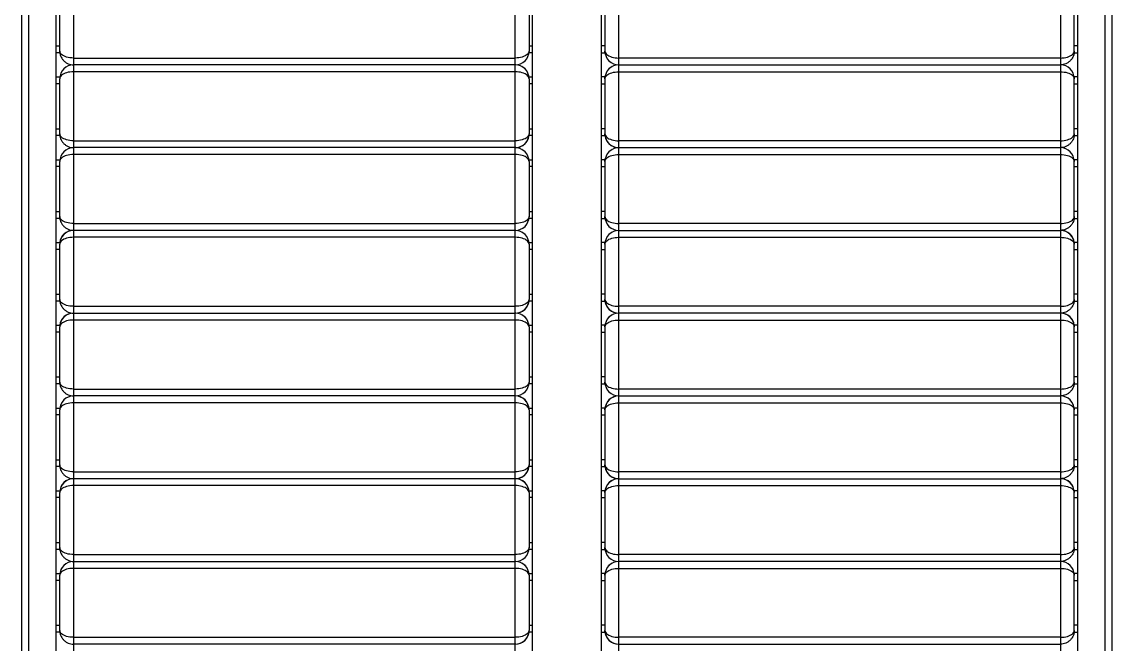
# Model space of a CAD drawing. Header units: millimetres. Extents: x 0 to 5541, y 0 to 5940.
# Drawn here: x 1201 to 2781, y 2102 to 3005 of the extents above; entities that cross this region are included whole.
import ezdxf

# ---------------------------------------------------------------- set-up
doc = ezdxf.new("R2010")
doc.units = ezdxf.units.MM
doc.linetypes.add('SLD-Solid', pattern=[0])

msp = doc.modelspace()

# ---------------------------------------------------------------- linework, layer by layer
at = {"color": 7, "linetype": 'SLD-Solid', "lineweight": 25}
for p, q in [((1201.236, 1187.458), (1201.236, 3892.457)), ((1251.236, 1197.457), (1251.236, 3892.457)), ((2731.236, 1197.457), (2731.236, 3892.457)), ((2781.236, 1187.458), (2781.236, 3892.457)), ((1941.236, 1197.457), (1941.236, 3812.457)), ((2041.236, 1197.457), (2041.236, 3812.457)), ((1276.236, 3052.458), (1276.236, 2952.457)), ((1916.236, 2952.457), (1916.236, 3052.458)), ((2066.236, 2952.457), (2066.236, 3052.458)), ((2706.236, 3052.458), (2706.236, 2952.457)), ((1256.236, 2962.457), (1256.236, 3042.457)), ((1936.236, 3042.457), (1936.236, 2962.457)), ((2046.236, 3042.457), (2046.236, 2962.457)), ((2726.236, 2962.457), (2726.236, 3042.457)), ((1256.236, 2959.957), (1251.236, 2959.957)), ((1936.236, 2959.957), (1936.236, 2962.457)), ((1941.236, 2959.957), (1936.236, 2959.957)), ((2041.236, 2959.957), (2046.236, 2959.957)), ((2046.236, 2959.957), (2046.236, 2962.457)), ((2726.236, 2959.957), (2731.236, 2959.957)), ((1276.236, 2952.457), (1276.236, 2942.457)), ((1276.236, 2952.457), (1916.236, 2952.457)), ((1916.236, 2942.457), (1276.236, 2942.457)), ((1276.236, 2942.457), (1276.236, 2932.457)), ((1916.236, 2942.457), (1916.236, 2952.457)), ((1916.236, 2932.457), (1916.236, 2942.457)), ((1917.022, 2942.443), (1916.285, 2942.457)), ((2065.45, 2942.443), (2066.187, 2942.457)), ((2706.236, 2952.457), (2066.236, 2952.457)), ((2066.236, 2942.457), (2066.236, 2952.457)), ((2066.236, 2942.457), (2706.236, 2942.457)), ((2066.236, 2932.457), (2066.236, 2942.457)), ((2706.236, 2952.457), (2706.236, 2942.457)), ((2706.236, 2942.457), (2706.236, 2932.457)), ((1251.236, 2924.957), (1256.236, 2924.957)), ((1256.236, 2924.957), (1256.236, 2923.029)), ((1276.236, 2932.457), (1276.236, 2832.457)), ((1916.236, 2932.457), (1276.236, 2932.457)), ((1916.236, 2832.457), (1916.236, 2932.457)), ((1936.236, 2923.027), (1936.236, 2924.957)), ((1936.236, 2924.957), (1941.236, 2924.957)), ((2046.236, 2924.957), (2041.236, 2924.957)), ((2046.236, 2923.027), (2046.236, 2924.957)), ((2066.236, 2932.457), (2706.236, 2932.457)), ((2066.236, 2832.457), (2066.236, 2932.457)), ((2706.236, 2932.457), (2706.236, 2832.457)), ((2726.236, 2924.957), (2726.236, 2923.029)), ((2731.236, 2924.957), (2726.236, 2924.957)), ((1256.236, 2842.457), (1256.236, 2922.457)), ((1936.236, 2922.457), (1936.236, 2842.457)), ((2046.236, 2922.457), (2046.236, 2842.457)), ((2726.236, 2842.457), (2726.236, 2922.457)), ((1256.236, 2839.957), (1251.236, 2839.957)), ((1276.236, 2832.457), (1276.236, 2822.457)), ((1276.236, 2832.457), (1916.236, 2832.457)), ((1916.236, 2822.457), (1916.236, 2832.457)), ((1936.236, 2839.957), (1936.236, 2842.457)), ((1941.236, 2839.957), (1936.236, 2839.957)), ((2041.236, 2839.957), (2046.236, 2839.957)), ((2046.236, 2839.957), (2046.236, 2842.457)), ((2706.236, 2832.457), (2066.236, 2832.457)), ((2066.236, 2822.457), (2066.236, 2832.457)), ((2706.236, 2832.457), (2706.236, 2822.457)), ((2726.236, 2839.957), (2731.236, 2839.957)), ((1916.236, 2822.457), (1276.236, 2822.457)), ((1276.236, 2822.457), (1276.236, 2812.457)), ((1276.236, 2812.457), (1276.236, 2712.457)), ((1916.236, 2812.457), (1276.236, 2812.457)), ((1916.236, 2812.457), (1916.236, 2822.457)), ((1916.236, 2712.457), (1916.236, 2812.457)), ((1917.022, 2822.442), (1916.285, 2822.457)), ((2065.45, 2822.442), (2066.187, 2822.457)), ((2066.236, 2822.457), (2706.236, 2822.457)), ((2066.236, 2812.457), (2066.236, 2822.457)), ((2066.236, 2812.457), (2706.236, 2812.457)), ((2066.236, 2712.457), (2066.236, 2812.457)), ((2706.236, 2822.457), (2706.236, 2812.457)), ((2706.236, 2812.457), (2706.236, 2712.457)), ((1251.236, 2804.957), (1256.236, 2804.957)), ((1256.236, 2804.957), (1256.236, 2803.029)), ((1256.236, 2722.457), (1256.236, 2802.458)), ((1936.236, 2803.027), (1936.236, 2804.957)), ((1936.236, 2804.957), (1941.236, 2804.957)), ((1936.236, 2802.458), (1936.236, 2722.457)), ((2046.236, 2804.957), (2041.236, 2804.957)), ((2046.236, 2803.027), (2046.236, 2804.957)), ((2046.236, 2802.458), (2046.236, 2722.457)), ((2726.236, 2804.957), (2726.236, 2803.029)), ((2731.236, 2804.957), (2726.236, 2804.957)), ((2726.236, 2722.457), (2726.236, 2802.458)), ((1256.236, 2719.957), (1251.236, 2719.957)), ((1936.236, 2719.957), (1936.236, 2722.457)), ((1941.236, 2719.957), (1936.236, 2719.957)), ((2041.236, 2719.957), (2046.236, 2719.957)), ((2046.236, 2719.957), (2046.236, 2722.457)), ((2726.236, 2719.957), (2731.236, 2719.957)), ((1276.236, 2712.457), (1276.236, 2702.457)), ((1276.236, 2712.457), (1916.236, 2712.457)), ((1916.236, 2702.457), (1276.236, 2702.457)), ((1276.236, 2702.457), (1276.236, 2692.457)), ((1916.236, 2702.457), (1916.236, 2712.457)), ((1916.236, 2692.457), (1916.236, 2702.457)), ((1917.022, 2702.442), (1916.285, 2702.457)), ((2065.45, 2702.442), (2066.187, 2702.457)), ((2706.236, 2712.457), (2066.236, 2712.457)), ((2066.236, 2702.457), (2066.236, 2712.457)), ((2066.236, 2702.457), (2706.236, 2702.457)), ((2066.236, 2692.457), (2066.236, 2702.457)), ((2706.236, 2712.457), (2706.236, 2702.457)), ((2706.236, 2702.457), (2706.236, 2692.457)), ((1276.236, 2692.457), (1276.236, 2592.457)), ((1916.236, 2692.457), (1276.236, 2692.457)), ((1916.236, 2592.457), (1916.236, 2692.457)), ((2066.236, 2692.457), (2706.236, 2692.457)), ((2066.236, 2592.457), (2066.236, 2692.457)), ((2706.236, 2692.457), (2706.236, 2592.457)), ((1251.236, 2684.957), (1256.236, 2684.957)), ((1256.236, 2684.957), (1256.236, 2683.029)), ((1256.236, 2602.457), (1256.236, 2682.457)), ((1936.236, 2683.027), (1936.236, 2684.957)), ((1936.236, 2684.957), (1941.236, 2684.957)), ((1936.236, 2682.457), (1936.236, 2602.457)), ((2046.236, 2684.957), (2041.236, 2684.957)), ((2046.236, 2683.027), (2046.236, 2684.957)), ((2046.236, 2682.457), (2046.236, 2602.457)), ((2726.236, 2684.957), (2726.236, 2683.029)), ((2731.236, 2684.957), (2726.236, 2684.957)), ((2726.236, 2602.457), (2726.236, 2682.457)), ((1256.236, 2599.957), (1251.236, 2599.957)), ((1276.236, 2592.457), (1276.236, 2582.457)), ((1276.236, 2592.457), (1916.236, 2592.457)), ((1916.236, 2582.457), (1916.236, 2592.457)), ((1936.236, 2599.957), (1936.236, 2602.457)), ((1941.236, 2599.957), (1936.236, 2599.957)), ((2041.236, 2599.957), (2046.236, 2599.957)), ((2046.236, 2599.957), (2046.236, 2602.457)), ((2706.236, 2592.457), (2066.236, 2592.457)), ((2066.236, 2582.457), (2066.236, 2592.457)), ((2706.236, 2592.457), (2706.236, 2582.457)), ((2726.236, 2599.957), (2731.236, 2599.957)), ((1276.236, 2582.457), (1276.236, 2572.457)), ((1276.236, 2582.457), (1916.236, 2582.457)), ((1916.236, 2572.457), (1916.236, 2582.457)), ((1917.022, 2582.442), (1916.285, 2582.457)), ((2065.45, 2582.442), (2066.187, 2582.457)), ((2706.236, 2582.457), (2066.236, 2582.457)), ((2066.236, 2572.457), (2066.236, 2582.457)), ((2706.236, 2582.457), (2706.236, 2572.457)), ((1251.236, 2564.957), (1256.236, 2564.957)), ((1256.236, 2564.957), (1256.236, 2563.029)), ((1256.236, 2482.457), (1256.236, 2562.457)), ((1276.236, 2572.457), (1276.236, 2472.457)), ((1916.236, 2572.457), (1276.236, 2572.457)), ((1916.236, 2472.457), (1916.236, 2572.457)), ((1936.236, 2563.027), (1936.236, 2564.957)), ((1936.236, 2564.957), (1941.236, 2564.957)), ((1936.236, 2562.457), (1936.236, 2482.457)), ((2046.236, 2564.957), (2041.236, 2564.957)), ((2046.236, 2563.027), (2046.236, 2564.957)), ((2046.236, 2562.457), (2046.236, 2482.457)), ((2066.236, 2572.457), (2706.236, 2572.457)), ((2066.236, 2472.457), (2066.236, 2572.457)), ((2706.236, 2572.457), (2706.236, 2472.457)), ((2726.236, 2564.957), (2726.236, 2563.029)), ((2731.236, 2564.957), (2726.236, 2564.957)), ((2726.236, 2482.457), (2726.236, 2562.457)), ((1936.236, 2479.957), (1936.236, 2482.457)), ((2046.236, 2479.957), (2046.236, 2482.457)), ((1256.236, 2479.957), (1251.236, 2479.957)), ((1276.236, 2472.457), (1276.236, 2462.457)), ((1276.236, 2472.457), (1916.236, 2472.457)), ((1916.236, 2462.457), (1916.236, 2472.457)), ((1941.236, 2479.957), (1936.236, 2479.957)), ((2041.236, 2479.957), (2046.236, 2479.957)), ((2706.236, 2472.457), (2066.236, 2472.457)), ((2066.236, 2462.457), (2066.236, 2472.457)), ((2706.236, 2472.457), (2706.236, 2462.457)), ((2726.236, 2479.957), (2731.236, 2479.957)), ((1916.236, 2462.457), (1276.236, 2462.457)), ((1276.236, 2462.457), (1276.236, 2452.457)), ((1276.236, 2452.457), (1276.236, 2352.457)), ((1916.236, 2452.457), (1276.236, 2452.457)), ((1916.236, 2452.457), (1916.236, 2462.457)), ((1916.236, 2352.457), (1916.236, 2452.457)), ((2066.236, 2462.457), (2706.236, 2462.457)), ((2066.236, 2452.457), (2066.236, 2462.457)), ((2066.236, 2452.457), (2706.236, 2452.457)), ((2066.236, 2352.457), (2066.236, 2452.457)), ((2706.236, 2462.457), (2706.236, 2452.457)), ((2706.236, 2452.457), (2706.236, 2352.457)), ((1251.236, 2444.957), (1256.236, 2444.957)), ((1256.236, 2444.957), (1256.236, 2443.029)), ((1256.236, 2362.457), (1256.236, 2442.457)), ((1936.236, 2443.027), (1936.236, 2444.957)), ((1936.236, 2444.957), (1941.236, 2444.957)), ((1936.236, 2442.457), (1936.236, 2362.457)), ((2046.236, 2444.957), (2041.236, 2444.957)), ((2046.236, 2443.027), (2046.236, 2444.957)), ((2046.236, 2442.457), (2046.236, 2362.457)), ((2726.236, 2444.957), (2726.236, 2443.029)), ((2731.236, 2444.957), (2726.236, 2444.957)), ((2726.236, 2362.457), (2726.236, 2442.457)), ((1256.236, 2359.957), (1251.236, 2359.957)), ((1936.236, 2359.957), (1936.236, 2362.457)), ((1941.236, 2359.957), (1936.236, 2359.957)), ((2041.236, 2359.957), (2046.236, 2359.957)), ((2046.236, 2359.957), (2046.236, 2362.457)), ((2726.236, 2359.957), (2731.236, 2359.957)), ((1276.236, 2352.457), (1276.236, 2342.457)), ((1276.236, 2352.457), (1916.236, 2352.457)), ((1916.236, 2342.457), (1276.236, 2342.457)), ((1276.236, 2342.457), (1276.236, 2332.457)), ((1916.236, 2342.457), (1916.236, 2352.457)), ((1916.236, 2332.457), (1916.236, 2342.457)), ((2706.236, 2352.457), (2066.236, 2352.457)), ((2066.236, 2342.457), (2066.236, 2352.457)), ((2066.236, 2342.457), (2706.236, 2342.457)), ((2066.236, 2332.457), (2066.236, 2342.457)), ((2706.236, 2352.457), (2706.236, 2342.457)), ((2706.236, 2342.457), (2706.236, 2332.457)), ((1251.236, 2324.957), (1256.236, 2324.957)), ((1256.236, 2324.957), (1256.236, 2323.029)), ((1276.236, 2332.457), (1276.236, 2232.457)), ((1916.236, 2332.457), (1276.236, 2332.457)), ((1916.236, 2232.457), (1916.236, 2332.457)), ((1936.236, 2323.027), (1936.236, 2324.957)), ((1936.236, 2324.957), (1941.236, 2324.957)), ((2046.236, 2324.957), (2041.236, 2324.957)), ((2046.236, 2323.027), (2046.236, 2324.957)), ((2066.236, 2332.457), (2706.236, 2332.457)), ((2066.236, 2232.457), (2066.236, 2332.457)), ((2706.236, 2332.457), (2706.236, 2232.457)), ((2726.236, 2324.957), (2726.236, 2323.029)), ((2731.236, 2324.957), (2726.236, 2324.957)), ((1256.236, 2242.457), (1256.236, 2322.457)), ((1936.236, 2322.457), (1936.236, 2242.457)), ((2046.236, 2322.457), (2046.236, 2242.457)), ((2726.236, 2242.457), (2726.236, 2322.457)), ((1256.236, 2239.958), (1251.236, 2239.958)), ((1276.236, 2232.457), (1276.236, 2222.457)), ((1276.236, 2232.457), (1916.236, 2232.457)), ((1916.236, 2222.457), (1916.236, 2232.457)), ((1936.236, 2239.958), (1936.236, 2242.457)), ((1941.236, 2239.958), (1936.236, 2239.958)), ((2041.236, 2239.958), (2046.236, 2239.958)), ((2046.236, 2239.958), (2046.236, 2242.457)), ((2706.236, 2232.457), (2066.236, 2232.457)), ((2066.236, 2222.457), (2066.236, 2232.457)), ((2706.236, 2232.457), (2706.236, 2222.457)), ((2726.236, 2239.958), (2731.236, 2239.958)), ((1276.236, 2222.457), (1276.236, 2212.457)), ((1276.236, 2222.457), (1916.236, 2222.457)), ((1276.236, 2212.457), (1276.236, 2112.457)), ((1916.236, 2212.457), (1276.236, 2212.457)), ((1916.236, 2212.457), (1916.236, 2222.457)), ((1916.236, 2112.457), (1916.236, 2212.457)), ((1917.022, 2222.442), (1916.285, 2222.457)), ((2065.45, 2222.442), (2066.187, 2222.457)), ((2706.236, 2222.457), (2066.236, 2222.457)), ((2066.236, 2212.457), (2066.236, 2222.457)), ((2066.236, 2212.457), (2706.236, 2212.457)), ((2066.236, 2112.457), (2066.236, 2212.457)), ((2706.236, 2222.457), (2706.236, 2212.457)), ((2706.236, 2212.457), (2706.236, 2112.457)), ((1251.236, 2204.957), (1256.236, 2204.957)), ((1256.236, 2204.957), (1256.236, 2203.029)), ((1256.236, 2122.457), (1256.236, 2202.457)), ((1936.236, 2203.027), (1936.236, 2204.957)), ((1936.236, 2204.957), (1941.236, 2204.957)), ((1936.236, 2202.457), (1936.236, 2122.457)), ((2046.236, 2204.957), (2041.236, 2204.957)), ((2046.236, 2203.027), (2046.236, 2204.957)), ((2046.236, 2202.457), (2046.236, 2122.457)), ((2726.236, 2204.957), (2726.236, 2203.029)), ((2731.236, 2204.957), (2726.236, 2204.957)), ((2726.236, 2122.457), (2726.236, 2202.457)), ((1256.236, 2119.957), (1251.236, 2119.957)), ((1936.236, 2119.957), (1936.236, 2122.457)), ((1941.236, 2119.957), (1936.236, 2119.957)), ((2041.236, 2119.957), (2046.236, 2119.957)), ((2046.236, 2119.957), (2046.236, 2122.457)), ((2726.236, 2119.957), (2731.236, 2119.957)), ((1276.236, 2112.457), (1276.236, 2102.457)), ((1276.236, 2112.457), (1916.236, 2112.457)), ((1916.236, 2102.457), (1276.236, 2102.457)), ((1276.236, 2102.457), (1276.236, 2092.457)), ((1916.236, 2102.457), (1916.236, 2112.457)), ((1916.236, 2092.457), (1916.236, 2102.457)), ((1917.022, 2102.442), (1916.285, 2102.457)), ((2065.45, 2102.442), (2066.187, 2102.457)), ((2706.236, 2112.457), (2066.236, 2112.457)), ((2066.236, 2102.457), (2066.236, 2112.457)), ((2066.236, 2102.457), (2706.236, 2102.457)), ((2066.236, 2092.457), (2066.236, 2102.457)), ((2706.236, 2112.457), (2706.236, 2102.457)), ((2706.236, 2102.457), (2706.236, 2092.457))]:
    msp.add_line(p, q, dxfattribs=at)
at = {"color": 8, "linetype": 'SLD-Solid', "lineweight": 25}
for p, q in [((1211.236, 1197.457), (1211.236, 3892.457)), ((2771.236, 1197.457), (2771.236, 3892.457)), ((1251.236, 2969.957), (1256.236, 2969.957)), ((1936.236, 2969.957), (1941.236, 2969.957)), ((2046.236, 2969.957), (2041.236, 2969.957)), ((2731.236, 2969.957), (2726.236, 2969.957)), ((1256.236, 2914.957), (1251.236, 2914.957)), ((1941.236, 2914.957), (1936.236, 2914.957)), ((2041.236, 2914.957), (2046.236, 2914.957)), ((2726.236, 2914.957), (2731.236, 2914.957)), ((1251.236, 2849.957), (1256.236, 2849.957)), ((1936.236, 2849.957), (1941.236, 2849.957)), ((2046.236, 2849.957), (2041.236, 2849.957)), ((2731.236, 2849.957), (2726.236, 2849.957)), ((1256.236, 2794.957), (1251.236, 2794.957)), ((1941.236, 2794.957), (1936.236, 2794.957)), ((2041.236, 2794.957), (2046.236, 2794.957)), ((2726.236, 2794.957), (2731.236, 2794.957)), ((1251.236, 2729.957), (1256.236, 2729.957)), ((1936.236, 2729.957), (1941.236, 2729.957)), ((2046.236, 2729.957), (2041.236, 2729.957)), ((2731.236, 2729.957), (2726.236, 2729.957)), ((1256.236, 2674.957), (1251.236, 2674.957)), ((1941.236, 2674.957), (1936.236, 2674.957)), ((2041.236, 2674.957), (2046.236, 2674.957)), ((2726.236, 2674.957), (2731.236, 2674.957)), ((1251.236, 2609.957), (1256.236, 2609.957)), ((1936.236, 2609.957), (1941.236, 2609.957)), ((2046.236, 2609.957), (2041.236, 2609.957)), ((2731.236, 2609.957), (2726.236, 2609.957)), ((1256.236, 2554.957), (1251.236, 2554.957)), ((1941.236, 2554.957), (1936.236, 2554.957)), ((2041.236, 2554.957), (2046.236, 2554.957)), ((2726.236, 2554.957), (2731.236, 2554.957)), ((1251.236, 2489.958), (1256.236, 2489.958)), ((1936.236, 2489.958), (1941.236, 2489.958)), ((2046.236, 2489.958), (2041.236, 2489.958)), ((2731.236, 2489.958), (2726.236, 2489.958)), ((1256.236, 2434.957), (1251.236, 2434.957)), ((1941.236, 2434.957), (1936.236, 2434.957)), ((2041.236, 2434.957), (2046.236, 2434.957)), ((2726.236, 2434.957), (2731.236, 2434.957)), ((1251.236, 2369.957), (1256.236, 2369.957)), ((1936.236, 2369.957), (1941.236, 2369.957)), ((2046.236, 2369.957), (2041.236, 2369.957)), ((2731.236, 2369.957), (2726.236, 2369.957)), ((1256.236, 2314.957), (1251.236, 2314.957)), ((1941.236, 2314.957), (1936.236, 2314.957)), ((2041.236, 2314.957), (2046.236, 2314.957)), ((2726.236, 2314.957), (2731.236, 2314.957)), ((1251.236, 2249.957), (1256.236, 2249.957)), ((1936.236, 2249.957), (1941.236, 2249.957)), ((2046.236, 2249.957), (2041.236, 2249.957)), ((2731.236, 2249.957), (2726.236, 2249.957)), ((1256.236, 2194.957), (1251.236, 2194.957)), ((1941.236, 2194.957), (1936.236, 2194.957)), ((2041.236, 2194.957), (2046.236, 2194.957)), ((2726.236, 2194.957), (2731.236, 2194.957)), ((1251.236, 2129.957), (1256.236, 2129.957)), ((1936.236, 2129.957), (1941.236, 2129.957)), ((2046.236, 2129.957), (2041.236, 2129.957)), ((2731.236, 2129.957), (2726.236, 2129.957))]:
    msp.add_line(p, q, dxfattribs=at)
at = {"color": 7, "linetype": 'SLD-Solid', "lineweight": 25, "flags": 128}
for points in [[(1276.236, 2952.457), (1273.626, 2952.543), (1271.06, 2952.798), (1268.582, 2953.219), (1266.236, 2953.797), (1264.061, 2954.524), (1262.094, 2955.386), (1260.369, 2956.37), (1258.916, 2957.457), (1257.759, 2958.63), (1256.918, 2959.869), (1256.407, 2961.152), (1256.236, 2962.457)], [(1936.236, 2962.457), (1936.065, 2961.152), (1935.555, 2959.869), (1934.714, 2958.63), (1933.557, 2957.457), (1932.103, 2956.37), (1930.378, 2955.386), (1928.411, 2954.524), (1926.236, 2953.797), (1923.89, 2953.219), (1921.412, 2952.798), (1918.847, 2952.543), (1916.236, 2952.457)], [(2046.236, 2962.457), (2046.407, 2961.152), (2046.918, 2959.869), (2047.759, 2958.63), (2048.916, 2957.457), (2050.369, 2956.37), (2052.094, 2955.386), (2054.061, 2954.524), (2056.236, 2953.797), (2058.582, 2953.219), (2061.06, 2952.798), (2063.626, 2952.543), (2066.236, 2952.457)], [(2706.236, 2952.457), (2708.847, 2952.543), (2711.412, 2952.798), (2713.89, 2953.219), (2716.236, 2953.797), (2718.411, 2954.524), (2720.378, 2955.386), (2722.103, 2956.37), (2723.557, 2957.457), (2724.714, 2958.63), (2725.555, 2959.869), (2726.065, 2961.152), (2726.236, 2962.457)], [(1276.236, 2932.457), (1273.626, 2932.372), (1271.06, 2932.117), (1268.582, 2931.696), (1266.236, 2931.118), (1264.061, 2930.391), (1262.094, 2929.528), (1260.369, 2928.545), (1258.916, 2927.458), (1257.759, 2926.284), (1256.918, 2925.046), (1256.407, 2923.762), (1256.236, 2922.457)], [(1936.236, 2922.457), (1936.065, 2923.762), (1935.555, 2925.046), (1934.714, 2926.284), (1933.557, 2927.458), (1932.103, 2928.545), (1930.378, 2929.528), (1928.411, 2930.391), (1926.236, 2931.118), (1923.89, 2931.696), (1921.412, 2932.117), (1918.847, 2932.372), (1916.236, 2932.457)], [(1936.24, 2922.918), (1935.977, 2925.725), (1935.926, 2926.019)], [(2046.232, 2922.918), (2046.495, 2925.725), (2046.546, 2926.019)], [(2046.236, 2922.457), (2046.407, 2923.762), (2046.918, 2925.046), (2047.759, 2926.284), (2048.916, 2927.458), (2050.369, 2928.545), (2052.094, 2929.528), (2054.061, 2930.391), (2056.236, 2931.118), (2058.582, 2931.696), (2061.06, 2932.117), (2063.626, 2932.372), (2066.236, 2932.457)], [(2706.236, 2932.457), (2708.847, 2932.372), (2711.412, 2932.117), (2713.89, 2931.696), (2716.236, 2931.118), (2718.411, 2930.391), (2720.378, 2929.528), (2722.103, 2928.545), (2723.557, 2927.458), (2724.714, 2926.284), (2725.555, 2925.046), (2726.065, 2923.762), (2726.236, 2922.457)], [(1276.236, 2832.457), (1273.626, 2832.543), (1271.06, 2832.798), (1268.582, 2833.218), (1266.236, 2833.797), (1264.061, 2834.524), (1262.094, 2835.386), (1260.369, 2836.37), (1258.916, 2837.457), (1257.759, 2838.63), (1256.918, 2839.869), (1256.407, 2841.152), (1256.236, 2842.457)], [(1936.236, 2842.457), (1936.065, 2841.152), (1935.555, 2839.869), (1934.714, 2838.63), (1933.557, 2837.457), (1932.103, 2836.37), (1930.378, 2835.386), (1928.411, 2834.524), (1926.236, 2833.797), (1923.89, 2833.218), (1921.412, 2832.798), (1918.847, 2832.543), (1916.236, 2832.457)], [(2046.236, 2842.457), (2046.407, 2841.152), (2046.918, 2839.869), (2047.759, 2838.63), (2048.916, 2837.457), (2050.369, 2836.37), (2052.094, 2835.386), (2054.061, 2834.524), (2056.236, 2833.797), (2058.582, 2833.218), (2061.06, 2832.798), (2063.626, 2832.543), (2066.236, 2832.457)], [(2706.236, 2832.457), (2708.847, 2832.543), (2711.412, 2832.798), (2713.89, 2833.218), (2716.236, 2833.797), (2718.411, 2834.524), (2720.378, 2835.386), (2722.103, 2836.37), (2723.557, 2837.457), (2724.714, 2838.63), (2725.555, 2839.869), (2726.065, 2841.152), (2726.236, 2842.457)], [(1276.236, 2812.457), (1273.626, 2812.372), (1271.06, 2812.116), (1268.582, 2811.696), (1266.236, 2811.117), (1264.061, 2810.391), (1262.094, 2809.529), (1260.369, 2808.545), (1258.916, 2807.457), (1257.759, 2806.284), (1256.918, 2805.045), (1256.407, 2803.763), (1256.236, 2802.458)], [(1936.236, 2802.458), (1936.065, 2803.763), (1935.555, 2805.045), (1934.714, 2806.284), (1933.557, 2807.457), (1932.103, 2808.545), (1930.378, 2809.529), (1928.411, 2810.391), (1926.236, 2811.117), (1923.89, 2811.696), (1921.412, 2812.116), (1918.847, 2812.372), (1916.236, 2812.457)], [(2046.236, 2802.458), (2046.407, 2803.763), (2046.918, 2805.045), (2047.759, 2806.284), (2048.916, 2807.457), (2050.369, 2808.545), (2052.094, 2809.529), (2054.061, 2810.391), (2056.236, 2811.117), (2058.582, 2811.696), (2061.06, 2812.116), (2063.626, 2812.372), (2066.236, 2812.457)], [(2706.236, 2812.457), (2708.847, 2812.372), (2711.412, 2812.116), (2713.89, 2811.696), (2716.236, 2811.117), (2718.411, 2810.391), (2720.378, 2809.529), (2722.103, 2808.545), (2723.557, 2807.457), (2724.714, 2806.284), (2725.555, 2805.045), (2726.065, 2803.763), (2726.236, 2802.458)], [(1936.24, 2802.918), (1935.977, 2805.725), (1935.926, 2806.019)], [(2046.232, 2802.918), (2046.495, 2805.725), (2046.546, 2806.019)], [(1276.236, 2712.457), (1273.626, 2712.543), (1271.06, 2712.798), (1268.582, 2713.218), (1266.236, 2713.797), (1264.061, 2714.524), (1262.094, 2715.386), (1260.369, 2716.37), (1258.916, 2717.457), (1257.759, 2718.63), (1256.918, 2719.869), (1256.407, 2721.152), (1256.236, 2722.457)], [(1936.236, 2722.457), (1936.065, 2721.152), (1935.555, 2719.869), (1934.714, 2718.63), (1933.557, 2717.457), (1932.103, 2716.37), (1930.378, 2715.386), (1928.411, 2714.524), (1926.236, 2713.797), (1923.89, 2713.218), (1921.412, 2712.798), (1918.847, 2712.543), (1916.236, 2712.457)], [(2046.236, 2722.457), (2046.407, 2721.152), (2046.918, 2719.869), (2047.759, 2718.63), (2048.916, 2717.457), (2050.369, 2716.37), (2052.094, 2715.386), (2054.061, 2714.524), (2056.236, 2713.797), (2058.582, 2713.218), (2061.06, 2712.798), (2063.626, 2712.543), (2066.236, 2712.457)], [(2706.236, 2712.457), (2708.847, 2712.543), (2711.412, 2712.798), (2713.89, 2713.218), (2716.236, 2713.797), (2718.411, 2714.524), (2720.378, 2715.386), (2722.103, 2716.37), (2723.557, 2717.457), (2724.714, 2718.63), (2725.555, 2719.869), (2726.065, 2721.152), (2726.236, 2722.457)], [(1276.236, 2692.457), (1273.626, 2692.372), (1271.06, 2692.116), (1268.582, 2691.696), (1266.236, 2691.117), (1264.061, 2690.391), (1262.094, 2689.528), (1260.369, 2688.545), (1258.916, 2687.457), (1257.759, 2686.284), (1256.918, 2685.045), (1256.407, 2683.763), (1256.236, 2682.457)], [(1936.236, 2682.457), (1936.065, 2683.763), (1935.555, 2685.045), (1934.714, 2686.284), (1933.557, 2687.457), (1932.103, 2688.545), (1930.378, 2689.528), (1928.411, 2690.391), (1926.236, 2691.117), (1923.89, 2691.696), (1921.412, 2692.116), (1918.847, 2692.372), (1916.236, 2692.457)], [(1936.24, 2682.918), (1935.977, 2685.725), (1935.926, 2686.019)], [(2046.232, 2682.918), (2046.495, 2685.725), (2046.546, 2686.019)], [(2046.236, 2682.457), (2046.407, 2683.763), (2046.918, 2685.045), (2047.759, 2686.284), (2048.916, 2687.457), (2050.369, 2688.545), (2052.094, 2689.528), (2054.061, 2690.391), (2056.236, 2691.117), (2058.582, 2691.696), (2061.06, 2692.116), (2063.626, 2692.372), (2066.236, 2692.457)], [(2706.236, 2692.457), (2708.847, 2692.372), (2711.412, 2692.116), (2713.89, 2691.696), (2716.236, 2691.117), (2718.411, 2690.391), (2720.378, 2689.528), (2722.103, 2688.545), (2723.557, 2687.457), (2724.714, 2686.284), (2725.555, 2685.045), (2726.065, 2683.763), (2726.236, 2682.457)], [(1276.236, 2592.457), (1273.626, 2592.543), (1271.06, 2592.798), (1268.582, 2593.218), (1266.236, 2593.797), (1264.061, 2594.524), (1262.094, 2595.386), (1260.369, 2596.369), (1258.916, 2597.457), (1257.759, 2598.631), (1256.918, 2599.869), (1256.407, 2601.152), (1256.236, 2602.457)], [(1936.236, 2602.457), (1936.065, 2601.152), (1935.555, 2599.869), (1934.714, 2598.631), (1933.557, 2597.457), (1932.103, 2596.369), (1930.378, 2595.386), (1928.411, 2594.524), (1926.236, 2593.797), (1923.89, 2593.218), (1921.412, 2592.798), (1918.847, 2592.543), (1916.236, 2592.457)], [(2046.236, 2602.457), (2046.407, 2601.152), (2046.918, 2599.869), (2047.759, 2598.631), (2048.916, 2597.457), (2050.369, 2596.369), (2052.094, 2595.386), (2054.061, 2594.524), (2056.236, 2593.797), (2058.582, 2593.218), (2061.06, 2592.798), (2063.626, 2592.543), (2066.236, 2592.457)], [(2706.236, 2592.457), (2708.847, 2592.543), (2711.412, 2592.798), (2713.89, 2593.218), (2716.236, 2593.797), (2718.411, 2594.524), (2720.378, 2595.386), (2722.103, 2596.369), (2723.557, 2597.457), (2724.714, 2598.631), (2725.555, 2599.869), (2726.065, 2601.152), (2726.236, 2602.457)], [(1276.236, 2572.457), (1273.626, 2572.372), (1271.06, 2572.117), (1268.582, 2571.696), (1266.236, 2571.118), (1264.061, 2570.391), (1262.094, 2569.528), (1260.369, 2568.545), (1258.916, 2567.457), (1257.759, 2566.284), (1256.918, 2565.046), (1256.407, 2563.762), (1256.236, 2562.457)], [(1936.236, 2562.457), (1936.065, 2563.762), (1935.555, 2565.046), (1934.714, 2566.284), (1933.557, 2567.457), (1932.103, 2568.545), (1930.378, 2569.528), (1928.411, 2570.391), (1926.236, 2571.118), (1923.89, 2571.696), (1921.412, 2572.117), (1918.847, 2572.372), (1916.236, 2572.457)], [(1936.24, 2562.918), (1935.977, 2565.725), (1935.926, 2566.019)], [(2046.232, 2562.918), (2046.495, 2565.725), (2046.546, 2566.019)], [(2046.236, 2562.457), (2046.407, 2563.762), (2046.918, 2565.046), (2047.759, 2566.284), (2048.916, 2567.457), (2050.369, 2568.545), (2052.094, 2569.528), (2054.061, 2570.391), (2056.236, 2571.118), (2058.582, 2571.696), (2061.06, 2572.117), (2063.626, 2572.372), (2066.236, 2572.457)], [(2706.236, 2572.457), (2708.847, 2572.372), (2711.412, 2572.117), (2713.89, 2571.696), (2716.236, 2571.118), (2718.411, 2570.391), (2720.378, 2569.528), (2722.103, 2568.545), (2723.557, 2567.457), (2724.714, 2566.284), (2725.555, 2565.046), (2726.065, 2563.762), (2726.236, 2562.457)], [(1276.236, 2472.457), (1273.626, 2472.543), (1271.06, 2472.798), (1268.582, 2473.219), (1266.236, 2473.797), (1264.061, 2474.524), (1262.094, 2475.386), (1260.369, 2476.37), (1258.916, 2477.457), (1257.759, 2478.63), (1256.918, 2479.869), (1256.407, 2481.152), (1256.236, 2482.457)], [(1936.236, 2482.457), (1936.065, 2481.152), (1935.555, 2479.869), (1934.714, 2478.63), (1933.557, 2477.457), (1932.103, 2476.37), (1930.378, 2475.386), (1928.411, 2474.524), (1926.236, 2473.797), (1923.89, 2473.219), (1921.412, 2472.798), (1918.847, 2472.543), (1916.236, 2472.457)], [(2046.236, 2482.457), (2046.407, 2481.152), (2046.918, 2479.869), (2047.759, 2478.63), (2048.916, 2477.457), (2050.369, 2476.37), (2052.094, 2475.386), (2054.061, 2474.524), (2056.236, 2473.797), (2058.582, 2473.219), (2061.06, 2472.798), (2063.626, 2472.543), (2066.236, 2472.457)], [(2706.236, 2472.457), (2708.847, 2472.543), (2711.412, 2472.798), (2713.89, 2473.219), (2716.236, 2473.797), (2718.411, 2474.524), (2720.378, 2475.386), (2722.103, 2476.37), (2723.557, 2477.457), (2724.714, 2478.63), (2725.555, 2479.869), (2726.065, 2481.152), (2726.236, 2482.457)], [(1276.236, 2452.457), (1273.626, 2452.372), (1271.06, 2452.117), (1268.582, 2451.696), (1266.236, 2451.118), (1264.061, 2450.391), (1262.094, 2449.528), (1260.369, 2448.545), (1258.916, 2447.457), (1257.759, 2446.284), (1256.918, 2445.046), (1256.407, 2443.762), (1256.236, 2442.457)], [(1936.236, 2442.457), (1936.065, 2443.762), (1935.555, 2445.046), (1934.714, 2446.284), (1933.557, 2447.457), (1932.103, 2448.545), (1930.378, 2449.528), (1928.411, 2450.391), (1926.236, 2451.118), (1923.89, 2451.696), (1921.412, 2452.117), (1918.847, 2452.372), (1916.236, 2452.457)], [(2046.236, 2442.457), (2046.407, 2443.762), (2046.918, 2445.046), (2047.759, 2446.284), (2048.916, 2447.457), (2050.369, 2448.545), (2052.094, 2449.528), (2054.061, 2450.391), (2056.236, 2451.118), (2058.582, 2451.696), (2061.06, 2452.117), (2063.626, 2452.372), (2066.236, 2452.457)], [(2706.236, 2452.457), (2708.847, 2452.372), (2711.412, 2452.117), (2713.89, 2451.696), (2716.236, 2451.118), (2718.411, 2450.391), (2720.378, 2449.528), (2722.103, 2448.545), (2723.557, 2447.457), (2724.714, 2446.284), (2725.555, 2445.046), (2726.065, 2443.762), (2726.236, 2442.457)], [(1276.236, 2352.457), (1273.626, 2352.543), (1271.06, 2352.798), (1268.582, 2353.218), (1266.236, 2353.797), (1264.061, 2354.524), (1262.094, 2355.386), (1260.369, 2356.37), (1258.916, 2357.457), (1257.759, 2358.63), (1256.918, 2359.869), (1256.407, 2361.152), (1256.236, 2362.457)], [(1936.236, 2362.457), (1936.065, 2361.152), (1935.555, 2359.869), (1934.714, 2358.63), (1933.557, 2357.457), (1932.103, 2356.37), (1930.378, 2355.386), (1928.411, 2354.524), (1926.236, 2353.797), (1923.89, 2353.218), (1921.412, 2352.798), (1918.847, 2352.543), (1916.236, 2352.457)], [(2046.236, 2362.457), (2046.407, 2361.152), (2046.918, 2359.869), (2047.759, 2358.63), (2048.916, 2357.457), (2050.369, 2356.37), (2052.094, 2355.386), (2054.061, 2354.524), (2056.236, 2353.797), (2058.582, 2353.218), (2061.06, 2352.798), (2063.626, 2352.543), (2066.236, 2352.457)], [(2706.236, 2352.457), (2708.847, 2352.543), (2711.412, 2352.798), (2713.89, 2353.218), (2716.236, 2353.797), (2718.411, 2354.524), (2720.378, 2355.386), (2722.103, 2356.37), (2723.557, 2357.457), (2724.714, 2358.63), (2725.555, 2359.869), (2726.065, 2361.152), (2726.236, 2362.457)], [(1276.236, 2332.457), (1273.626, 2332.372), (1271.06, 2332.117), (1268.582, 2331.696), (1266.236, 2331.117), (1264.061, 2330.391), (1262.094, 2329.529), (1260.369, 2328.545), (1258.916, 2327.457), (1257.759, 2326.284), (1256.918, 2325.045), (1256.407, 2323.763), (1256.236, 2322.457)], [(1936.236, 2322.457), (1936.065, 2323.763), (1935.555, 2325.045), (1934.714, 2326.284), (1933.557, 2327.457), (1932.103, 2328.545), (1930.378, 2329.529), (1928.411, 2330.391), (1926.236, 2331.117), (1923.89, 2331.696), (1921.412, 2332.117), (1918.847, 2332.372), (1916.236, 2332.457)], [(2046.236, 2322.457), (2046.407, 2323.763), (2046.918, 2325.045), (2047.759, 2326.284), (2048.916, 2327.457), (2050.369, 2328.545), (2052.094, 2329.529), (2054.061, 2330.391), (2056.236, 2331.117), (2058.582, 2331.696), (2061.06, 2332.117), (2063.626, 2332.372), (2066.236, 2332.457)], [(2706.236, 2332.457), (2708.847, 2332.372), (2711.412, 2332.117), (2713.89, 2331.696), (2716.236, 2331.117), (2718.411, 2330.391), (2720.378, 2329.529), (2722.103, 2328.545), (2723.557, 2327.457), (2724.714, 2326.284), (2725.555, 2325.045), (2726.065, 2323.763), (2726.236, 2322.457)], [(1276.236, 2232.457), (1273.626, 2232.543), (1271.06, 2232.798), (1268.582, 2233.218), (1266.236, 2233.797), (1264.061, 2234.524), (1262.094, 2235.386), (1260.369, 2236.37), (1258.916, 2237.457), (1257.759, 2238.63), (1256.918, 2239.869), (1256.407, 2241.152), (1256.236, 2242.457)], [(1936.236, 2242.457), (1936.065, 2241.152), (1935.555, 2239.869), (1934.714, 2238.63), (1933.557, 2237.457), (1932.103, 2236.37), (1930.378, 2235.386), (1928.411, 2234.524), (1926.236, 2233.797), (1923.89, 2233.218), (1921.412, 2232.798), (1918.847, 2232.543), (1916.236, 2232.457)], [(2046.236, 2242.457), (2046.407, 2241.152), (2046.918, 2239.869), (2047.759, 2238.63), (2048.916, 2237.457), (2050.369, 2236.37), (2052.094, 2235.386), (2054.061, 2234.524), (2056.236, 2233.797), (2058.582, 2233.218), (2061.06, 2232.798), (2063.626, 2232.543), (2066.236, 2232.457)], [(2706.236, 2232.457), (2708.847, 2232.543), (2711.412, 2232.798), (2713.89, 2233.218), (2716.236, 2233.797), (2718.411, 2234.524), (2720.378, 2235.386), (2722.103, 2236.37), (2723.557, 2237.457), (2724.714, 2238.63), (2725.555, 2239.869), (2726.065, 2241.152), (2726.236, 2242.457)], [(1276.236, 2212.457), (1273.626, 2212.372), (1271.06, 2212.116), (1268.582, 2211.696), (1266.236, 2211.117), (1264.061, 2210.391), (1262.094, 2209.528), (1260.369, 2208.545), (1258.916, 2207.457), (1257.759, 2206.284), (1256.918, 2205.045), (1256.407, 2203.763), (1256.236, 2202.457)], [(1936.236, 2202.457), (1936.065, 2203.763), (1935.555, 2205.045), (1934.714, 2206.284), (1933.557, 2207.457), (1932.103, 2208.545), (1930.378, 2209.528), (1928.411, 2210.391), (1926.236, 2211.117), (1923.89, 2211.696), (1921.412, 2212.116), (1918.847, 2212.372), (1916.236, 2212.457)], [(2046.236, 2202.457), (2046.407, 2203.763), (2046.918, 2205.045), (2047.759, 2206.284), (2048.916, 2207.457), (2050.369, 2208.545), (2052.094, 2209.528), (2054.061, 2210.391), (2056.236, 2211.117), (2058.582, 2211.696), (2061.06, 2212.116), (2063.626, 2212.372), (2066.236, 2212.457)], [(2706.236, 2212.457), (2708.847, 2212.372), (2711.412, 2212.116), (2713.89, 2211.696), (2716.236, 2211.117), (2718.411, 2210.391), (2720.378, 2209.528), (2722.103, 2208.545), (2723.557, 2207.457), (2724.714, 2206.284), (2725.555, 2205.045), (2726.065, 2203.763), (2726.236, 2202.457)], [(1936.24, 2202.918), (1935.977, 2205.725), (1935.926, 2206.019)], [(2046.232, 2202.918), (2046.495, 2205.725), (2046.546, 2206.019)], [(1276.236, 2112.457), (1273.626, 2112.543), (1271.06, 2112.798), (1268.582, 2113.218), (1266.236, 2113.797), (1264.061, 2114.524), (1262.094, 2115.386), (1260.369, 2116.37), (1258.916, 2117.457), (1257.759, 2118.631), (1256.918, 2119.869), (1256.407, 2121.152), (1256.236, 2122.457)], [(1936.236, 2122.457), (1936.065, 2121.152), (1935.555, 2119.869), (1934.714, 2118.631), (1933.557, 2117.457), (1932.103, 2116.37), (1930.378, 2115.386), (1928.411, 2114.524), (1926.236, 2113.797), (1923.89, 2113.218), (1921.412, 2112.798), (1918.847, 2112.543), (1916.236, 2112.457)], [(2046.236, 2122.457), (2046.407, 2121.152), (2046.918, 2119.869), (2047.759, 2118.631), (2048.916, 2117.457), (2050.369, 2116.37), (2052.094, 2115.386), (2054.061, 2114.524), (2056.236, 2113.797), (2058.582, 2113.218), (2061.06, 2112.798), (2063.626, 2112.543), (2066.236, 2112.457)], [(2706.236, 2112.457), (2708.847, 2112.543), (2711.412, 2112.798), (2713.89, 2113.218), (2716.236, 2113.797), (2718.411, 2114.524), (2720.378, 2115.386), (2722.103, 2116.37), (2723.557, 2117.457), (2724.714, 2118.631), (2725.555, 2119.869), (2726.065, 2121.152), (2726.236, 2122.457)]]:
    msp.add_lwpolyline(points, dxfattribs=at)
at = {"color": 7, "linetype": 'SLD-Solid', "lineweight": 25}
for centre, radius, start, end in [((1916.236, 2962.458), 20, 270.000419, 359.999496), ((2066.236, 2962.458), 20, 180.000504, 269.999581), ((1276.236, 2922.457), 20, 90.000419, 179.999496), ((1916.236, 2922.457), 20, 0.000504, 89.999581), ((1916.256, 2922.471), 19.984, 40.759557, 61.048631), ((2066.236, 2922.457), 20, 90.000419, 179.999496), ((2066.216, 2922.471), 19.984, 118.951369, 139.240443), ((2706.236, 2922.457), 20, 0.000504, 89.999581), ((1916.237, 2842.457), 19.999, 269.998269, 0.001645), ((1916.394, 2842.457), 19.999, 269.998015, 352.820992), ((2066.236, 2842.457), 19.999, 179.998355, 270.001731), ((2066.079, 2842.457), 19.999, 187.179008, 270.001985), ((1276.236, 2802.457), 20, 90.000987, 179.998927), ((1916.236, 2802.457), 20, 0.001073, 89.999013), ((1916.256, 2802.471), 19.984, 40.759557, 61.048631), ((2066.236, 2802.457), 20, 90.000987, 179.998927), ((2066.216, 2802.471), 19.984, 118.951369, 139.240443), ((2706.236, 2802.457), 20, 0.001073, 89.999013), ((1916.236, 2722.457), 20, 270.000419, 359.999496), ((2066.236, 2722.457), 20, 180.000504, 269.999581), ((1276.236, 2682.457), 20, 89.999047, 180.000868), ((1276.079, 2682.458), 19.999, 89.998015, 172.820992), ((1916.236, 2682.457), 20, 359.999132, 90.000953), ((2066.236, 2682.457), 20, 89.999047, 180.000868), ((2706.236, 2682.457), 20, 359.999132, 90.000953), ((2706.394, 2682.458), 19.999, 7.179008, 90.001985), ((1916.232, 2682.442), 20.021, 40.778419, 61.029768), ((2066.24, 2682.442), 20.021, 118.970232, 139.221581), ((1916.236, 2602.457), 20, 270.000419, 359.999496), ((1916.393, 2602.458), 20, 270.000725, 352.818281), ((2066.236, 2602.457), 20, 180.000504, 269.999581), ((2066.079, 2602.458), 20, 187.181719, 269.999275), ((1276.236, 2562.457), 20, 90.000419, 179.999496), ((1276.079, 2562.457), 20, 90.000725, 172.818281), ((1916.236, 2562.457), 20, 0.000504, 89.999581), ((1916.261, 2562.477), 19.976, 40.755585, 61.052603), ((2066.236, 2562.457), 20, 90.000419, 179.999496), ((2066.211, 2562.477), 19.976, 118.947397, 139.244415), ((2706.236, 2562.457), 20, 0.000504, 89.999581), ((2706.393, 2562.457), 20, 7.181719, 89.999275), ((1916.236, 2482.458), 20, 270.000419, 359.999496), ((2066.236, 2482.458), 20, 180.000504, 269.999581), ((1276.236, 2442.457), 20, 90.000419, 179.999496), ((1916.236, 2442.457), 20, 0.000504, 89.999581), ((1916.248, 2442.46), 19.997, 1.311733, 89.89414), ((2066.224, 2442.46), 19.997, 90.10586, 178.688267), ((2066.236, 2442.457), 20, 90.000419, 179.999496), ((2706.236, 2442.457), 20, 0.000504, 89.999581), ((1916.237, 2362.457), 19.999, 269.998269, 0.001645), ((1916.394, 2362.457), 19.999, 269.998015, 352.820992), ((2066.236, 2362.457), 19.999, 179.998355, 270.001731), ((2066.079, 2362.457), 19.999, 187.179008, 270.001985), ((1276.224, 2322.46), 19.998, 90.107834, 178.656215), ((1276.236, 2322.457), 20, 90.000987, 179.998927), ((1916.236, 2322.457), 20, 0.001073, 89.999013), ((1916.248, 2322.459), 19.998, 1.314219, 89.891654), ((2066.225, 2322.459), 19.998, 90.108346, 178.685781), ((2066.236, 2322.457), 20, 90.000987, 179.998927), ((2706.236, 2322.457), 20, 0.001073, 89.999013), ((2706.248, 2322.46), 19.998, 1.343785, 89.892166), ((1916.236, 2242.457), 20, 270.000987, 359.998927), ((2066.236, 2242.457), 20, 180.001073, 269.999013), ((1276.224, 2202.46), 19.997, 90.105991, 178.65666), ((1276.235, 2202.458), 19.999, 89.998269, 180.001645), ((1916.237, 2202.458), 19.999, 359.998355, 90.001731), ((1916.232, 2202.442), 20.021, 40.778419, 61.029768), ((2066.236, 2202.458), 19.999, 89.998269, 180.001645), ((2066.24, 2202.442), 20.021, 118.970232, 139.221581), ((2706.237, 2202.458), 19.999, 359.998355, 90.001731), ((2706.248, 2202.46), 19.997, 1.34334, 89.894009), ((1916.236, 2122.457), 20, 270.000419, 359.999496), ((1916.393, 2122.458), 20, 270.000725, 352.818281), ((2066.236, 2122.457), 20, 180.000504, 269.999581), ((2066.079, 2122.458), 20, 187.181719, 269.999275)]:
    msp.add_arc(centre, radius, start, end, dxfattribs=at)
for points, knots in [([(1256.236, 2962.457), (1256.299, 2961.29), (1256.427, 2958.907), (1257.461, 2955.376), (1259.145, 2951.949), (1261.554, 2948.787), (1264.626, 2946.071), (1268.239, 2944.019), (1272.175, 2942.702), (1274.897, 2942.538), (1276.236, 2942.457)], [0, 0, 0, 0, 0.11171832, 0.22809671, 0.34953497, 0.47596152, 0.60659851, 0.73960434, 0.87188228, 1, 1, 1, 1]), ([(2726.236, 2962.457), (2726.173, 2961.29), (2726.045, 2958.907), (2725.011, 2955.376), (2723.327, 2951.949), (2720.918, 2948.787), (2717.846, 2946.071), (2714.234, 2944.019), (2710.297, 2942.702), (2707.575, 2942.538), (2706.236, 2942.457)], [0, 0, 0, 0, 0.11171832, 0.22809671, 0.34953497, 0.47596152, 0.60659851, 0.73960434, 0.87188228, 1, 1, 1, 1]), ([(1256.236, 2842.457), (1256.299, 2841.29), (1256.427, 2838.907), (1257.461, 2835.377), (1259.145, 2831.95), (1261.555, 2828.787), (1264.626, 2826.071), (1268.239, 2824.019), (1272.175, 2822.702), (1274.897, 2822.538), (1276.236, 2822.457)], [0, 0, 0, 0, 0.11171803, 0.22809613, 0.34953409, 0.47596032, 0.60660706, 0.73960499, 0.87188261, 1, 1, 1, 1]), ([(2726.236, 2842.457), (2726.173, 2841.29), (2726.045, 2838.907), (2725.011, 2835.377), (2723.327, 2831.95), (2720.918, 2828.787), (2717.846, 2826.071), (2714.233, 2824.019), (2710.297, 2822.702), (2707.575, 2822.538), (2706.236, 2822.457)], [0, 0, 0, 0, 0.11171803, 0.22809613, 0.34953409, 0.47596032, 0.60660706, 0.73960499, 0.87188261, 1, 1, 1, 1]), ([(1256.236, 2722.457), (1256.299, 2721.29), (1256.427, 2718.907), (1257.461, 2715.376), (1259.145, 2711.949), (1261.555, 2708.787), (1264.626, 2706.071), (1268.239, 2704.02), (1272.175, 2702.702), (1274.897, 2702.538), (1276.236, 2702.457)], [0, 0, 0, 0, 0.11170376, 0.22809745, 0.34953637, 0.47595148, 0.60659926, 0.73959826, 0.87188159, 1, 1, 1, 1]), ([(2726.236, 2722.457), (2726.173, 2721.29), (2726.045, 2718.907), (2725.011, 2715.376), (2723.327, 2711.949), (2720.917, 2708.787), (2717.846, 2706.071), (2714.233, 2704.02), (2710.297, 2702.702), (2707.575, 2702.538), (2706.236, 2702.457)], [0, 0, 0, 0, 0.11170376, 0.22809745, 0.34953637, 0.47595148, 0.60659926, 0.73959826, 0.87188159, 1, 1, 1, 1]), ([(1256.236, 2602.457), (1256.299, 2601.29), (1256.427, 2598.907), (1257.461, 2595.376), (1259.145, 2591.949), (1261.554, 2588.786), (1264.626, 2586.071), (1268.239, 2584.019), (1272.175, 2582.702), (1274.897, 2582.538), (1276.236, 2582.457)], [0, 0, 0, 0, 0.11171832, 0.22809671, 0.34953497, 0.47596152, 0.60659851, 0.73960434, 0.87188228, 1, 1, 1, 1]), ([(2726.236, 2602.457), (2726.173, 2601.29), (2726.045, 2598.907), (2725.011, 2595.376), (2723.327, 2591.949), (2720.918, 2588.786), (2717.846, 2586.071), (2714.234, 2584.019), (2710.297, 2582.702), (2707.575, 2582.538), (2706.236, 2582.457)], [0, 0, 0, 0, 0.11171832, 0.22809671, 0.34953497, 0.47596152, 0.60659851, 0.73960434, 0.87188228, 1, 1, 1, 1]), ([(1256.236, 2482.457), (1256.299, 2481.29), (1256.427, 2478.907), (1257.461, 2475.376), (1259.145, 2471.949), (1261.554, 2468.787), (1264.626, 2466.071), (1268.239, 2464.019), (1272.175, 2462.702), (1274.897, 2462.538), (1276.236, 2462.457)], [0, 0, 0, 0, 0.11171832, 0.22809671, 0.34953497, 0.47596152, 0.60659851, 0.73960434, 0.87188228, 1, 1, 1, 1]), ([(2726.236, 2482.457), (2726.173, 2481.29), (2726.045, 2478.907), (2725.011, 2475.376), (2723.327, 2471.949), (2720.918, 2468.787), (2717.846, 2466.071), (2714.234, 2464.019), (2710.297, 2462.702), (2707.575, 2462.538), (2706.236, 2462.457)], [0, 0, 0, 0, 0.11171832, 0.22809671, 0.34953497, 0.47596152, 0.60659851, 0.73960434, 0.87188228, 1, 1, 1, 1]), ([(1256.236, 2362.457), (1256.299, 2361.29), (1256.427, 2358.907), (1257.461, 2355.377), (1259.145, 2351.949), (1261.555, 2348.787), (1264.626, 2346.071), (1268.239, 2344.019), (1272.175, 2342.702), (1274.897, 2342.538), (1276.236, 2342.457)], [0, 0, 0, 0, 0.11171803, 0.22809613, 0.34953409, 0.47596032, 0.60660706, 0.73960499, 0.87188261, 1, 1, 1, 1]), ([(2726.236, 2362.457), (2726.173, 2361.29), (2726.045, 2358.907), (2725.011, 2355.377), (2723.327, 2351.949), (2720.918, 2348.787), (2717.846, 2346.071), (2714.233, 2344.019), (2710.297, 2342.702), (2707.575, 2342.538), (2706.236, 2342.457)], [0, 0, 0, 0, 0.11171803, 0.22809613, 0.34953409, 0.47596032, 0.60660706, 0.73960499, 0.87188261, 1, 1, 1, 1]), ([(1256.236, 2242.457), (1256.299, 2241.29), (1256.427, 2238.907), (1257.461, 2235.376), (1259.145, 2231.949), (1261.555, 2228.787), (1264.626, 2226.071), (1268.239, 2224.02), (1272.175, 2222.702), (1274.897, 2222.538), (1276.236, 2222.457)], [0, 0, 0, 0, 0.11170376, 0.22809745, 0.34953637, 0.47595148, 0.60659926, 0.73959826, 0.87188159, 1, 1, 1, 1]), ([(2726.236, 2242.457), (2726.173, 2241.29), (2726.045, 2238.907), (2725.011, 2235.376), (2723.327, 2231.949), (2720.917, 2228.787), (2717.846, 2226.071), (2714.233, 2224.02), (2710.297, 2222.702), (2707.575, 2222.538), (2706.236, 2222.457)], [0, 0, 0, 0, 0.11170376, 0.22809745, 0.34953637, 0.47595148, 0.60659926, 0.73959826, 0.87188159, 1, 1, 1, 1]), ([(1256.236, 2122.457), (1256.299, 2121.29), (1256.427, 2118.907), (1257.461, 2115.376), (1259.145, 2111.949), (1261.554, 2108.786), (1264.626, 2106.071), (1268.239, 2104.019), (1272.175, 2102.702), (1274.897, 2102.538), (1276.236, 2102.457)], [0, 0, 0, 0, 0.11171832, 0.22809671, 0.34953497, 0.47596152, 0.60659851, 0.73960434, 0.87188228, 1, 1, 1, 1]), ([(2726.236, 2122.457), (2726.173, 2121.29), (2726.045, 2118.907), (2725.011, 2115.376), (2723.327, 2111.949), (2720.918, 2108.786), (2717.846, 2106.071), (2714.234, 2104.019), (2710.297, 2102.702), (2707.575, 2102.538), (2706.236, 2102.457)], [0, 0, 0, 0, 0.11171832, 0.22809671, 0.34953497, 0.47596152, 0.60659851, 0.73960434, 0.87188228, 1, 1, 1, 1])]:
    msp.add_open_spline(points, degree=3, knots=knots, dxfattribs=at)

doc.saveas('drawing.dxf')
